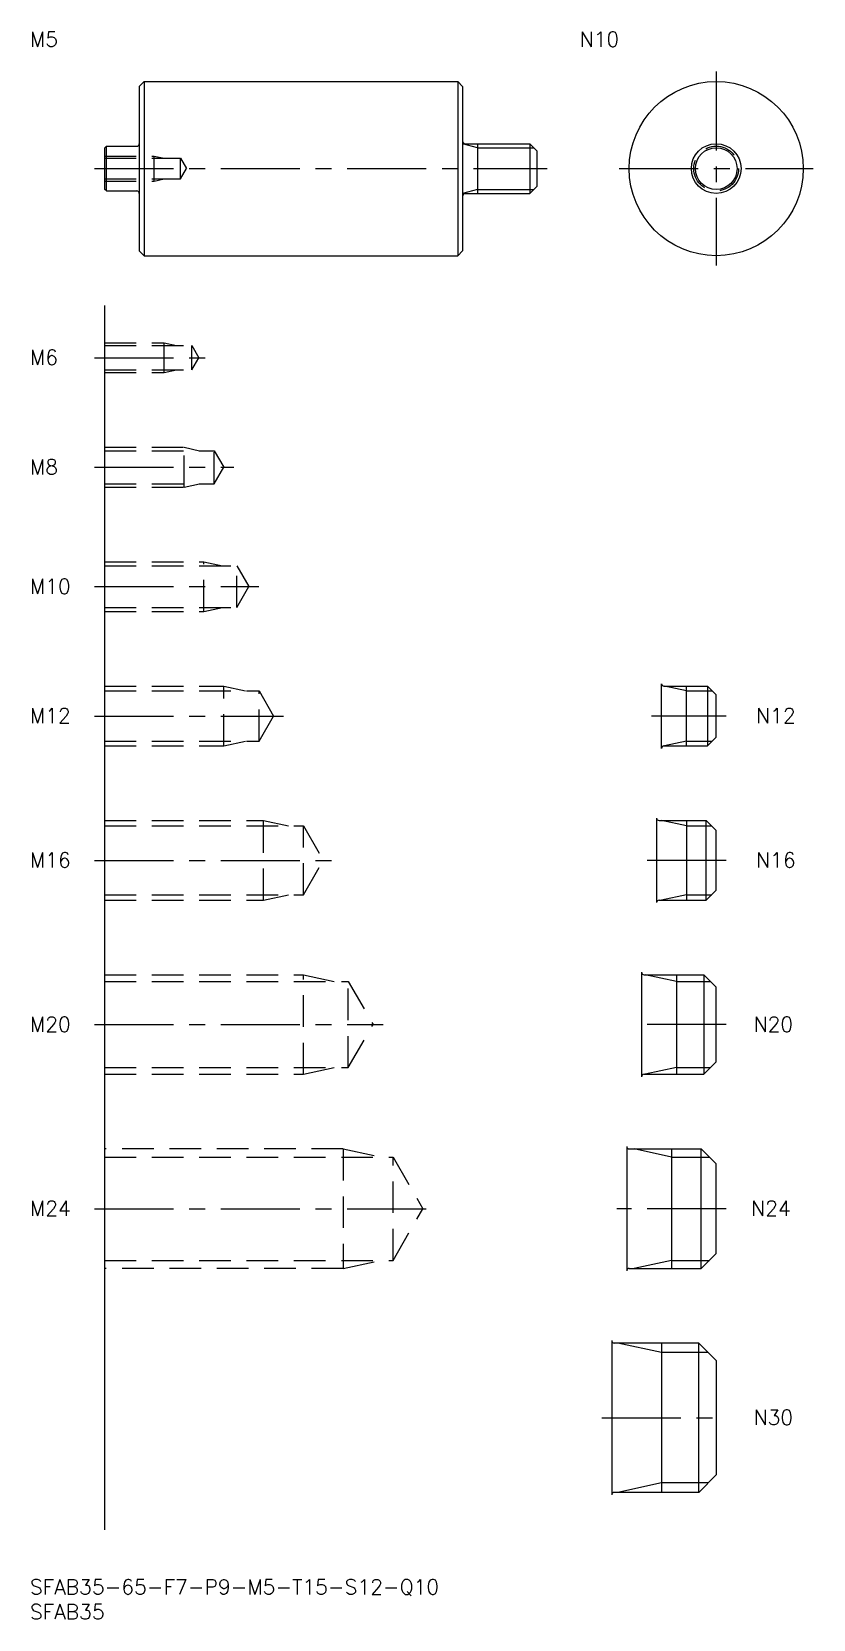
# Model space of a CAD drawing. Extents: x 0 to 157, y -8 to 311.
import ezdxf

# ---------------------------------------------------------------- set-up
doc = ezdxf.new("R2010")
doc.units = 0
doc.header["$LTSCALE"] = 0.5
doc.linetypes.add('CENTER', pattern=[50.8, 31.75, -6.35, 6.35, -6.35])
doc.linetypes.add('DASHED', pattern=[19.05, 12.7, -6.35])
for name, color, linetype in [('MSM_CENTER', 1, 'CENTER'), ('MSM_CONTINUOUS', 7, 'CONTINUOUS'), ('MSM_DASHED', 4, 'DASHED'), ('MSM_NARROW', 5, 'CONTINUOUS'), ('MSM_PART_NUMBER', 7, 'CONTINUOUS')]:
    doc.layers.add(name, color=color, linetype=linetype)
doc.styles.get("Standard").update_dxf_attribs({"font": 'txt.shx', "height": 1, "bigfont": 'bigfont.shx'})

# ---------------------------------------------------------------- blocks, each defined once
blk = doc.blocks.new('*U16')
at = {"layer": 'MSM_PART_NUMBER'}
blk.add_text('SFAB35-65-F7-P9-M5-T15-S12-Q10', height=3, dxfattribs=at).set_placement((0, -3))
blk = doc.blocks.new('*U17')
at = {"layer": 'MSM_PART_NUMBER'}
blk.add_text('SFAB35', height=3, dxfattribs=at).set_placement((0, -8))
blk = doc.blocks.new('*U18')
at = {"layer": 'MSM_PART_NUMBER'}
blk.add_text('M24', height=3, dxfattribs=at).set_placement((0, 73.06))
blk = doc.blocks.new('*U19')
at = {"layer": 'MSM_PART_NUMBER'}
blk.add_text('M20', height=3, dxfattribs=at).set_placement((0, 110.06))
blk = doc.blocks.new('*U20')
at = {"layer": 'MSM_PART_NUMBER'}
blk.add_text('M16', height=3, dxfattribs=at).set_placement((0, 143.06))
blk = doc.blocks.new('*U21')
at = {"layer": 'MSM_PART_NUMBER'}
blk.add_text('M12', height=3, dxfattribs=at).set_placement((0, 172.06))
blk = doc.blocks.new('*U22')
at = {"layer": 'MSM_PART_NUMBER'}
blk.add_text('M10', height=3, dxfattribs=at).set_placement((0, 198.06))
blk = doc.blocks.new('*U23')
at = {"layer": 'MSM_PART_NUMBER'}
blk.add_text('M8', height=3, dxfattribs=at).set_placement((0, 222.06))
blk = doc.blocks.new('*U24')
at = {"layer": 'MSM_PART_NUMBER'}
blk.add_text('M6', height=3, dxfattribs=at).set_placement((0, 244.06))
blk = doc.blocks.new('*U25')
at = {"layer": 'MSM_PART_NUMBER'}
blk.add_text('M5', height=3, dxfattribs=at).set_placement((0, 308))
blk = doc.blocks.new('*U26')
at = {"layer": 'MSM_PART_NUMBER'}
blk.add_text('N10', height=3, dxfattribs=at).set_placement((110.5, 308))
blk = doc.blocks.new('*U27')
at = {"layer": 'MSM_PART_NUMBER'}
blk.add_text('N30', height=3, dxfattribs=at).set_placement((145.47, 31.06))
blk = doc.blocks.new('*U28')
at = {"layer": 'MSM_PART_NUMBER'}
blk.add_text('N24', height=3, dxfattribs=at).set_placement((144.97, 73.06))
blk = doc.blocks.new('*U29')
at = {"layer": 'MSM_PART_NUMBER'}
blk.add_text('N20', height=3, dxfattribs=at).set_placement((145.47, 110.06))
blk = doc.blocks.new('*U30')
at = {"layer": 'MSM_PART_NUMBER'}
blk.add_text('N16', height=3, dxfattribs=at).set_placement((145.97, 143.06))
blk = doc.blocks.new('*U31')
at = {"layer": 'MSM_PART_NUMBER'}
blk.add_text('N12', height=3, dxfattribs=at).set_placement((145.97, 172.06))

msp = doc.modelspace()

# ---------------------------------------------------------------- linework, layer by layer
at = {"layer": 'MSM_CENTER'}
for p, q in [((137.97, 303), (137.97, 264)), ((13, 283.5), (104, 283.5)), ((118.47, 283.5), (157.47, 283.5)), ((13, 245.5), (36, 245.5)), ((13, 223.5), (41, 223.5)), ((13, 199.5), (46, 199.5)), ((13, 173.5), (51, 173.5)), ((139.97, 173.5), (124.97, 173.5)), ((13, 144.5), (61, 144.5)), ((139.97, 144.5), (123.97, 144.5)), ((13, 111.5), (71, 111.5)), ((139.97, 111.5), (120.97, 111.5)), ((13, 74.5), (81, 74.5)), ((139.97, 74.5), (117.97, 74.5)), ((114.97, 32.5), (139.97, 32.5))]:
    msp.add_line(p, q, dxfattribs=at)
at = {"layer": 'MSM_CONTINUOUS'}
for p, q in [((22, 300), (23, 301)), ((22, 300), (22, 267)), ((23, 301), (23, 266)), ((23, 301), (86, 301)), ((86, 301), (86, 266)), ((86, 301), (87, 300)), ((87, 300), (87, 267)), ((15.4, 288), (15, 287.6)), ((15, 287.6), (15, 279.4)), ((15.4, 288), (21.5, 288)), ((15.4, 279), (15.4, 288)), ((87.5, 288.5), (100.5, 288.5)), ((90, 288.5), (90, 278.5)), ((100.5, 288.5), (102, 287)), ((100.5, 288.5), (100.5, 278.5)), ((102, 280), (102, 287)), ((15.4, 279), (15, 279.4)), ((15.4, 279), (21.5, 279)), ((87.5, 278.5), (100.5, 278.5)), ((100.5, 278.5), (102, 280)), ((22, 267), (23, 266)), ((23, 266), (86, 266)), ((86, 266), (87, 267)), ((15, 256), (15, 10)), ((126.97, 167), (126.97, 180)), ((127.47, 179.5), (136.22, 179.5)), ((131.97, 167.5), (131.97, 179.5)), ((136.22, 179.5), (137.97, 177.75)), ((136.22, 179.5), (136.22, 167.5)), ((137.97, 169.25), (137.97, 177.75)), ((136.22, 167.5), (137.97, 169.25)), ((127.47, 167.5), (136.22, 167.5)), ((125.97, 153), (125.97, 136)), ((126.47, 152.5), (135.97, 152.5)), ((131.97, 152.5), (131.97, 136.5)), ((135.97, 152.5), (137.97, 150.5)), ((135.97, 136.5), (135.97, 152.5)), ((137.97, 138.5), (137.97, 150.5)), ((135.97, 136.5), (137.97, 138.5)), ((126.47, 136.5), (135.97, 136.5)), ((122.97, 122), (122.97, 101)), ((123.47, 121.5), (135.47, 121.5)), ((129.97, 121.5), (129.97, 101.5)), ((135.47, 121.5), (137.97, 119)), ((135.47, 121.5), (135.47, 101.5)), ((137.97, 104), (137.97, 119)), ((135.47, 101.5), (137.97, 104)), ((123.47, 101.5), (135.47, 101.5)), ((119.97, 87), (119.97, 62)), ((120.47, 86.5), (134.97, 86.5)), ((128.97, 86.5), (128.97, 62.5)), ((134.97, 86.5), (137.97, 83.5)), ((134.97, 62.5), (134.97, 86.5)), ((137.97, 65.5), (137.97, 83.5)), ((134.97, 62.5), (137.97, 65.5)), ((120.47, 62.5), (134.97, 62.5)), ((116.97, 48), (116.97, 17)), ((134.47, 47.5), (117.47, 47.5)), ((126.97, 47.5), (126.97, 17.5)), ((134.47, 47.5), (137.97, 44)), ((134.47, 17.5), (134.47, 47.5)), ((137.97, 44), (137.97, 21)), ((134.47, 17.5), (137.97, 21)), ((134.47, 17.5), (117.47, 17.5))]:
    msp.add_line(p, q, dxfattribs=at)
for radius in [17.5, 5]:
    msp.add_circle((137.97, 283.5), radius, dxfattribs=at)
for centre, start, end in [((21.5, 288.5), 270, 0), ((87.5, 289), 180, 270), ((21.5, 278.5), 0, 90), ((87.5, 278), 90, 180), ((127.47, 180), 180, 270), ((127.47, 167), 90, 180), ((126.47, 153), 180, 270), ((126.47, 136), 90, 180), ((123.47, 122), 180, 270), ((123.47, 101), 90, 180), ((120.47, 87), 180, 270), ((120.47, 62), 90, 180), ((117.47, 48), 180, 270), ((117.47, 17), 90, 180)]:
    msp.add_arc(centre, 0.5, start, end, dxfattribs=at)
at = {"layer": 'MSM_DASHED'}
for p, q in [((15, 286), (25, 286)), ((15, 285.57), (30.31, 285.57)), ((25, 281), (25, 286)), ((25, 286), (27, 285.57)), ((30.31, 281.43), (30.31, 285.57)), ((30.31, 285.57), (31.5, 283.5)), ((15, 281.43), (30.31, 281.43)), ((15, 281), (25, 281)), ((25, 281), (27, 281.43)), ((30.31, 281.43), (31.5, 283.5)), ((15, 248.5), (27, 248.5)), ((15, 247.96), (32.58, 247.96)), ((27, 242.5), (27, 248.5)), ((27, 248.5), (29.5, 247.96)), ((32.58, 243.04), (32.58, 247.96)), ((32.58, 247.96), (34, 245.5)), ((15, 243.04), (32.58, 243.04)), ((15, 242.5), (27, 242.5)), ((27, 242.5), (29.5, 243.04)), ((32.58, 243.04), (34, 245.5)), ((15, 227.5), (31, 227.5)), ((15, 226.82), (37.08, 226.82)), ((31, 219.5), (31, 227.5)), ((31, 227.5), (34.13, 226.82)), ((37.08, 220.18), (37.08, 226.82)), ((37.08, 226.82), (39, 223.5)), ((37.08, 220.18), (39, 223.5)), ((15, 220.18), (37.08, 220.18)), ((31, 219.5), (34.13, 220.18)), ((15, 219.5), (31, 219.5)), ((15, 204.5), (35, 204.5)), ((35, 194.5), (35, 204.5)), ((35, 204.5), (38.75, 203.69)), ((15, 203.69), (41.58, 203.69)), ((41.58, 195.31), (41.58, 203.69)), ((41.58, 203.69), (44, 199.5)), ((41.58, 195.31), (44, 199.5)), ((15, 195.31), (41.58, 195.31)), ((35, 194.5), (38.75, 195.31)), ((15, 194.5), (35, 194.5)), ((15, 179.5), (39, 179.5)), ((39, 167.5), (39, 179.5)), ((39, 179.5), (43.38, 178.55)), ((15, 178.55), (46.08, 178.55)), ((46.08, 168.45), (46.08, 178.55)), ((46.08, 178.55), (49, 173.5)), ((46.08, 168.45), (49, 173.5)), ((15, 168.45), (46.08, 168.45)), ((15, 167.5), (39, 167.5)), ((39, 167.5), (43.38, 168.45)), ((15, 152.5), (47, 152.5)), ((15, 151.42), (55.01, 151.42)), ((47, 136.5), (47, 152.5)), ((47, 152.5), (52, 151.42)), ((55.01, 137.58), (55.01, 151.42)), ((55.01, 151.42), (59, 144.5)), ((55.01, 137.58), (59, 144.5)), ((15, 137.58), (55.01, 137.58)), ((47, 136.5), (52, 137.58)), ((15, 136.5), (47, 136.5)), ((15, 121.5), (55, 121.5)), ((55, 101.5), (55, 121.5)), ((55, 121.5), (61.25, 120.15)), ((15, 120.15), (64.01, 120.15)), ((64.01, 120.15), (69, 111.5)), ((64.01, 102.85), (64.01, 120.15)), ((64.01, 102.85), (69, 111.5)), ((15, 102.85), (64.01, 102.85)), ((55, 101.5), (61.25, 102.85)), ((15, 101.5), (55, 101.5)), ((63, 86.5), (15, 86.5)), ((63, 86.5), (70.5, 84.88)), ((63, 86.5), (63, 62.5)), ((15, 84.88), (73.01, 84.88)), ((73.01, 64.12), (73.01, 84.88)), ((73.01, 84.88), (79, 74.5)), ((73.01, 64.12), (79, 74.5)), ((15, 64.12), (73.01, 64.12)), ((63, 62.5), (70.5, 64.12)), ((63, 62.5), (15, 62.5))]:
    msp.add_line(p, q, dxfattribs=at)
msp.add_circle((137.97, 283.5), 4.5, dxfattribs=at)
at = {"layer": 'MSM_NARROW'}
for p, q in [((90, 287.69), (87, 288.5)), ((90, 287.69), (101.31, 287.69)), ((90, 279.31), (87, 278.5)), ((90, 279.31), (101.31, 279.31)), ((131.97, 178.55), (127.6, 179.5)), ((131.97, 178.55), (137.17, 178.55)), ((131.97, 168.45), (127.6, 167.5)), ((131.97, 168.45), (137.17, 168.45)), ((131.97, 151.42), (126.97, 152.5)), ((131.97, 151.42), (137.06, 151.42)), ((131.97, 137.58), (126.97, 136.5)), ((131.97, 137.58), (137.06, 137.58)), ((129.97, 120.15), (123.72, 121.5)), ((129.97, 120.15), (136.83, 120.15)), ((129.97, 102.85), (123.72, 101.5)), ((129.97, 102.85), (136.83, 102.85)), ((128.97, 84.88), (121.47, 86.5)), ((128.97, 84.88), (136.6, 84.88)), ((128.97, 64.12), (121.47, 62.5)), ((128.97, 64.12), (136.6, 64.12)), ((126.97, 45.61), (118.22, 47.5)), ((136.37, 45.61), (126.97, 45.61)), ((126.97, 19.39), (118.22, 17.5)), ((136.37, 19.39), (126.97, 19.39))]:
    msp.add_line(p, q, dxfattribs=at)
msp.add_circle((137.97, 283.5), 4.19, dxfattribs=at)

# ---------------------------------------------------------------- block references
at = {"layer": 'MSM_CONTINUOUS'}
for name in ['*U25', '*U26', '*U24', '*U23', '*U22', '*U21', '*U31', '*U20', '*U30', '*U19', '*U29', '*U18', '*U28', '*U27', '*U16', '*U17']:
    msp.add_blockref(name, (0, 0), dxfattribs=at)

doc.saveas('drawing.dxf')
